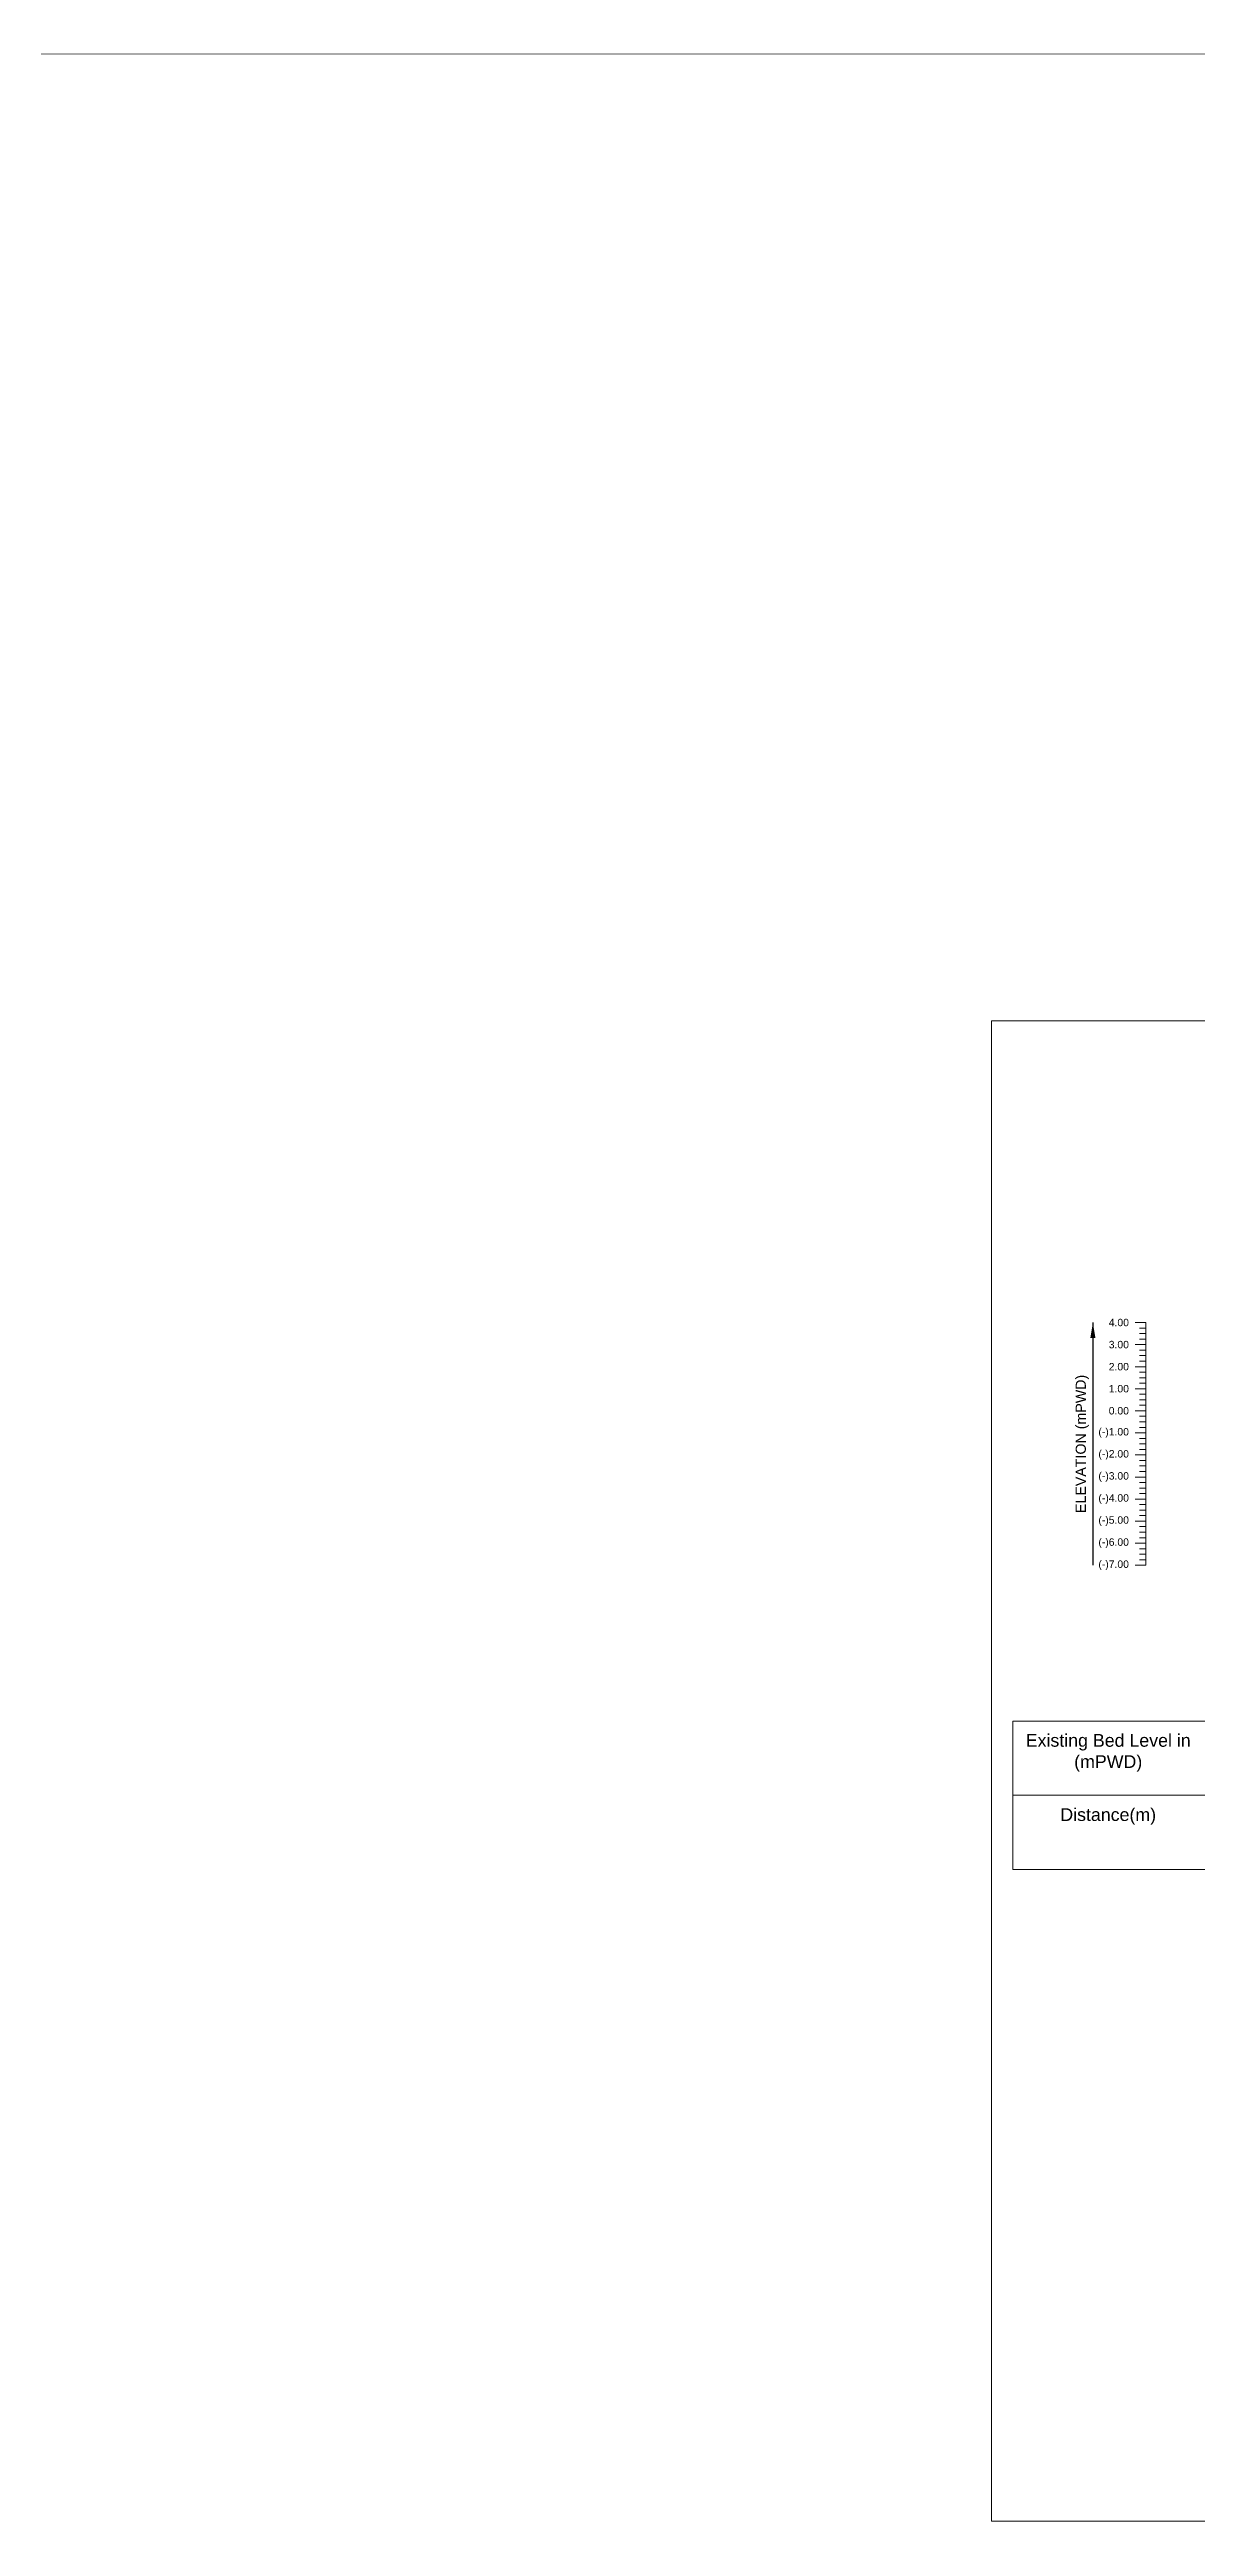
# Model space of a CAD drawing. Header units: inches. Extents: x 66615 to 414904, y -29123 to 90068.
# Drawn here: x 158945 to 164355, y -23247 to -11572 of the extents above; entities that cross this region are included whole.
import ezdxf

# ---------------------------------------------------------------- set-up
doc = ezdxf.new("R2010")
doc.units = ezdxf.units.IN
doc.header["$LTSCALE"] = 7
doc.header["$MEASUREMENT"] = 0
for name, color, linetype, lineweight in [('Cross section Data Border', 7, 'Continuous', 9), ('Cross Section Labels', 7, 'Continuous', 9), ('Long Section Labels', 7, 'Continuous', 9)]:
    doc.layers.add(name, color=color, linetype=linetype, lineweight=lineweight)
doc.styles.get("Standard").update_dxf_attribs({"font": 'arial.ttf'})
doc.dimstyles.get("Standard").update_dxf_attribs({"dimtxt": 0.18, "dimasz": 0.18, "dimexe": 0.18, "dimexo": 0.0625, "dimgap": 0.09, "dimtad": 0, "dimtih": 1, "dimtoh": 1, "dimdec": 4, "dimzin": 0, "dimdsep": 46, "dimtxsty": 'Standard', "dimcen": 0.09, "dimadec": 0, "dimazin": 0, "dimtfac": 1, "dimtdec": 4, "dimtofl": 0, "dimtmove": 0, "dimatfit": 3, "dimfxl": 1, "dimtolj": 1, "dimtzin": 0, "dimarcsym": 0})

msp = doc.modelspace()

# ---------------------------------------------------------------- linework, layer by layer
at = {"layer": 'Cross section Data Border'}
msp.add_lwpolyline([(163488.48281, -19451.00002), (173042.94607, -19451.00002), (173042.94607, -20151.00002), (163488.48281, -20151.00002)], close=True, dxfattribs=at)
msp.add_lwpolyline([(163488.48281, -19801.00002), (173042.94607, -19801.00002)], dxfattribs=at)
at = {"layer": 'Cross Section Labels'}
msp.add_lwpolyline([(163388.48281, -16151.00002), (173388.48281, -16151.00002), (173388.48281, -23222.00002), (163388.48281, -23222.00002)], close=True, dxfattribs=at)
at = {"layer": 'Long Section Labels'}
msp.add_lwpolyline([(91231.23993, -11571.79148), (269365.10395, -11625.10647), (269365.10395, -29123.34064), (91231.23993, -29123.34064)], close=True, dxfattribs=at)
for points in [[(164116.18891, -17572.52002), (164066.18891, -17572.52002)], [(164116.18891, -17598.52002), (164086.18891, -17598.52002)], [(164116.18891, -17624.52002), (164086.18891, -17624.52002)], [(164116.18891, -18716.52002), (164116.18891, -18612.52002), (164116.18891, -18508.52002), (164116.18891, -18404.52002), (164116.18891, -18300.52002), (164116.18891, -18196.52002), (164116.18891, -18092.52002), (164116.18891, -17988.52002), (164116.18891, -17884.52002), (164116.18891, -17780.52002), (164116.18891, -17676.52002), (164116.18891, -17572.52002)], [(164116.18891, -17676.52002), (164066.18891, -17676.52002)], [(164116.18891, -17650.52002), (164086.18891, -17650.52002)], [(164116.18891, -17702.52002), (164086.18891, -17702.52002)], [(164116.18891, -17728.52002), (164086.18891, -17728.52002)], [(164116.18891, -17780.52002), (164066.18891, -17780.52002)], [(164116.18891, -17754.52002), (164086.18891, -17754.52002)], [(164116.18891, -17806.52002), (164086.18891, -17806.52002)], [(164116.18891, -17832.52002), (164086.18891, -17832.52002)], [(164116.18891, -17858.52002), (164086.18891, -17858.52002)], [(164116.18891, -17884.52002), (164066.18891, -17884.52002)], [(164116.18891, -17910.52002), (164086.18891, -17910.52002)], [(164116.18891, -17936.52002), (164086.18891, -17936.52002)], [(164116.18891, -17962.52002), (164086.18891, -17962.52002)], [(164116.18891, -17988.52002), (164066.18891, -17988.52002)], [(164116.18891, -18092.52002), (164066.18891, -18092.52002)], [(164116.18891, -18014.52002), (164086.18891, -18014.52002)], [(164116.18891, -18040.52002), (164086.18891, -18040.52002)], [(164116.18891, -18066.52002), (164086.18891, -18066.52002)], [(164116.18891, -18196.52002), (164066.18891, -18196.52002)], [(164116.18891, -18118.52002), (164086.18891, -18118.52002)], [(164116.18891, -18144.52002), (164086.18891, -18144.52002)], [(164116.18891, -18170.52002), (164086.18891, -18170.52002)], [(164116.18891, -18300.52002), (164066.18891, -18300.52002)], [(164116.18891, -18222.52002), (164086.18891, -18222.52002)], [(164116.18891, -18248.52002), (164086.18891, -18248.52002)], [(164116.18891, -18274.52002), (164086.18891, -18274.52002)], [(164116.18891, -18326.52002), (164086.18891, -18326.52002)], [(164116.18891, -18404.52002), (164066.18891, -18404.52002)], [(164116.18891, -18352.52002), (164086.18891, -18352.52002)], [(164116.18891, -18378.52002), (164086.18891, -18378.52002)], [(164116.18891, -18430.52002), (164086.18891, -18430.52002)], [(164116.18891, -18508.52002), (164066.18891, -18508.52002)], [(164116.18891, -18456.52002), (164086.18891, -18456.52002)], [(164116.18891, -18482.52002), (164086.18891, -18482.52002)], [(164116.18891, -18534.52002), (164086.18891, -18534.52002)], [(164116.18891, -18560.52002), (164086.18891, -18560.52002)], [(164116.18891, -18612.52002), (164066.18891, -18612.52002)], [(164116.18891, -18586.52002), (164086.18891, -18586.52002)], [(164116.18891, -18638.52002), (164086.18891, -18638.52002)], [(164116.18891, -18664.52002), (164086.18891, -18664.52002)], [(164116.18891, -18716.52002), (164066.18891, -18716.52002)], [(164116.18891, -18690.52002), (164086.18891, -18690.52002)]]:
    msp.add_lwpolyline(points, dxfattribs=at)

# ---------------------------------------------------------------- texts
at = {"layer": 'Cross section Data Border', "char_height": 60, "width": 800, "attachment_point": 5}
for s, insert in [('Existing Bed Level in (mPWD)', (163938.48281, -19601.00002)), ('Distance(m)', (163938.48281, -19901.00002))]:
    msp.add_mtext(s, dxfattribs=dict(at, insert=insert))
at = {"layer": 'Long Section Labels', "char_height": 35, "attachment_point": 6}
for s, insert in [('4.00', (164036.18891, -17572.52002)), ('3.00', (164036.18891, -17676.52002)), ('2.00', (164036.18891, -17780.52002)), ('0.00', (164036.18891, -17988.52002)), ('1.00', (164036.18891, -17884.52002)), ('(-)1.00', (164036.18891, -18092.52002)), ('(-)2.00', (164036.18891, -18196.52002)), ('(-)3.00', (164036.18891, -18300.52002)), ('(-)4.00', (164036.18891, -18404.52002)), ('(-)5.00', (164036.18891, -18508.52002)), ('(-)6.00', (164036.18891, -18612.52002)), ('(-)7.00', (164036.18891, -18716.52002))]:
    msp.add_mtext(s, dxfattribs=dict(at, insert=insert))
at = {"layer": 'Long Section Labels', "insert": (163816.18891, -18144.52002), "char_height": 48, "attachment_point": 5, "rotation": 90}
msp.add_mtext('ELEVATION (mPWD)', dxfattribs=at)

# ---------------------------------------------------------------- leaders
at = {"layer": 'Long Section Labels'}
msp.add_leader([(163866.18891, -17572.52002), (163866.18891, -18716.52002)], dimstyle='Standard', override={"dimasz": 72}, dxfattribs=at)

doc.saveas('drawing.dxf')
